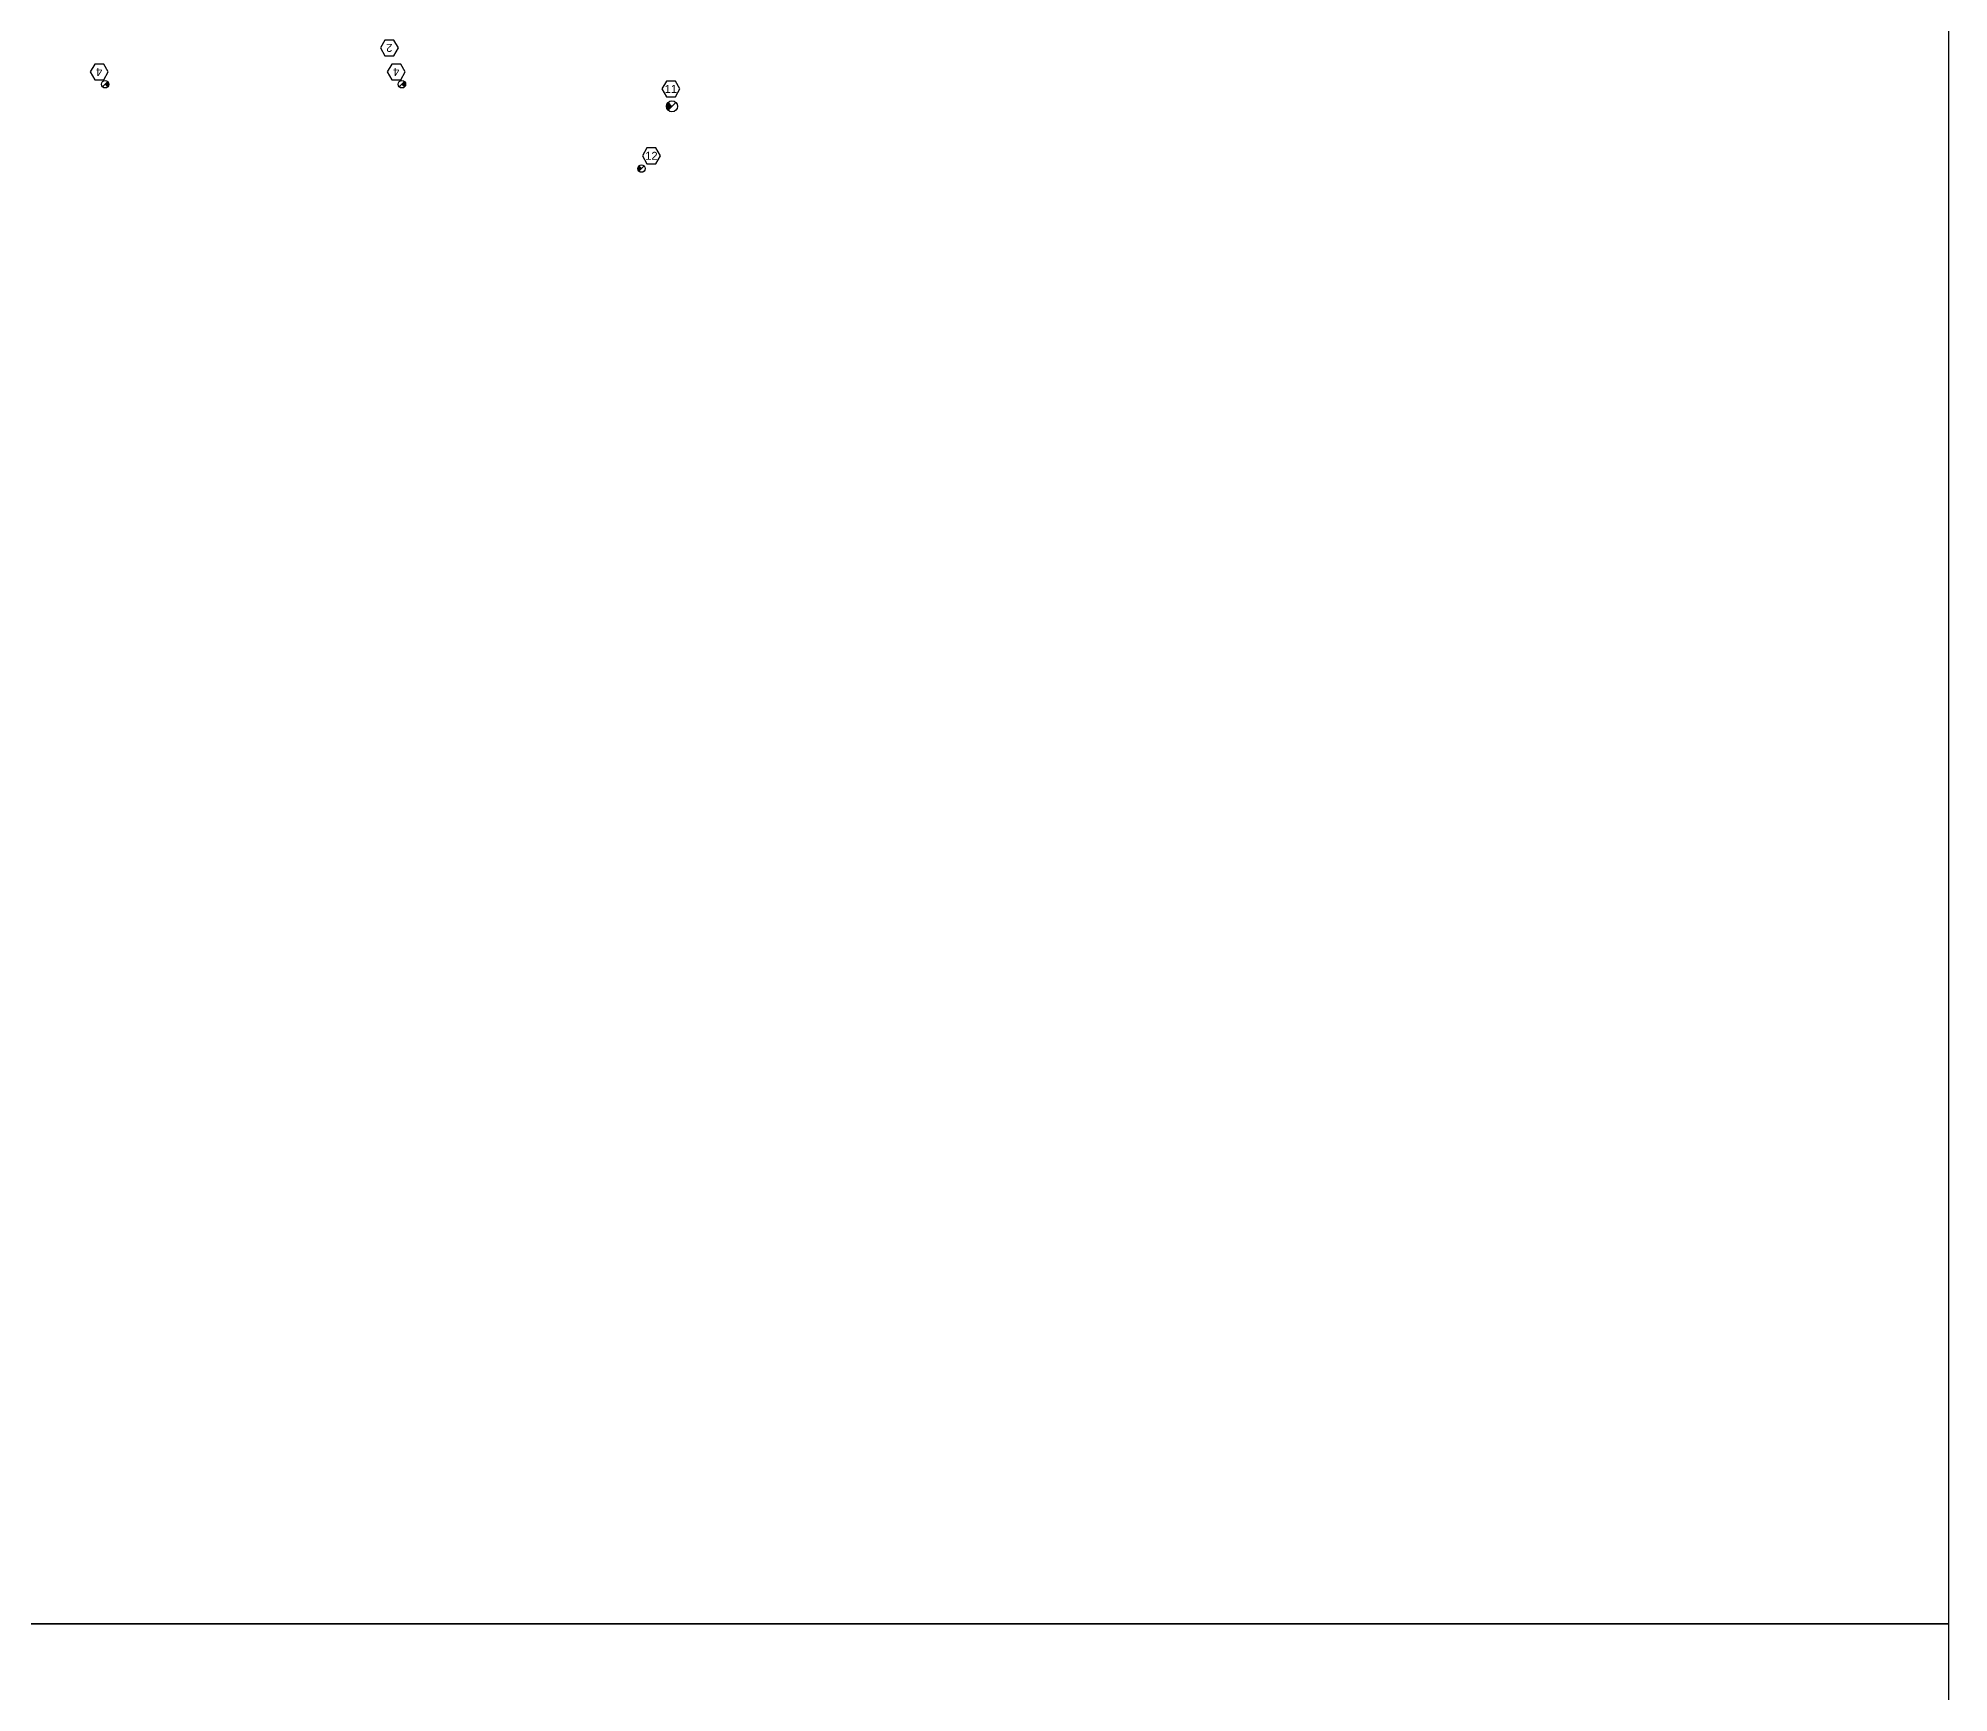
# Model space of a CAD drawing. Extents: x -1303 to 3769, y -1333 to 5867.
# Drawn here: x 1494 to 2514, y 4030 to 4913 of the extents above; entities that cross this region are included whole.
import ezdxf
from ezdxf.enums import TextEntityAlignment as Align

# ---------------------------------------------------------------- set-up
doc = ezdxf.new("R2010")
doc.units = 0
doc.header["$LTSCALE"] = 24
doc.header["$MEASUREMENT"] = 0
doc.layers.add('GEC_BKGD', color=8, linetype='Continuous')
doc.layers.add('M-ANNO-KEYNOTE', color=50, linetype='Continuous')
doc.layers.add('M-DUCT-EA', color=30, linetype='Continuous', lineweight=30)
doc.styles.add('ARC-TEXT', font='arial.ttf', dxfattribs={"width": 0.86, "height": 4.5})
doc.styles.add('Arial', font='arial.ttf')

# ---------------------------------------------------------------- blocks, each defined once
blk = doc.blocks.new('GE_MKN')
blk.add_lwpolyline([(-2.4, -4.2), (2.4, -4.2), (4.8, 0), (2.4, 4.2), (-2.4, 4.2), (-4.8, 0), (-2.4, -4.2)])
at = {"style": 'Arial'}
blk.add_attdef('NOTE', text='', height=4.27, dxfattribs=at).set_placement((0, 0), align=Align.MIDDLE_CENTER)
blk = doc.blocks.new('*U75')
blk.add_hatch(color=256).paths.add_polyline_path([(1.4, 1.4), (0, 0), (1.4, -1.4, 0.198912), (2, 0, 0.198912)])
for p, q in [((-1.4, -1.4), (1.4, 1.4)), ((1.4, -1.4), (0, 0))]:
    blk.add_line(p, q)
blk.add_circle((0, 0), 2)
blk = doc.blocks.new('*U38')
blk.add_hatch(color=256).paths.add_polyline_path([(2.1, 2.1), (0, 0), (2.1, -2.1, 0.198912), (3, 0, 0.198912)])
for p, q in [((-2.1, -2.1), (2.1, 2.1)), ((2.1, -2.1), (0, 0))]:
    blk.add_line(p, q)
blk.add_circle((0, 0), 3)

msp = doc.modelspace()

# ---------------------------------------------------------------- linework, layer by layer
at = {"layer": 'GEC_BKGD', "color": 4}
for points in [[(714.1, 5866.8), (714.1, 4066.8), (2514.1, 4066.8), (2514.1, 5866.8), (474.1, 5866.8), (474.1, 4066.8), (714.1, 4066.8)], [(714.1, 4066.8), (714.1, 2266.8), (2514.1, 2266.8), (2514.1, 4066.8), (474.1, 4066.8), (474.1, 2266.8), (714.1, 2266.8)]]:
    msp.add_lwpolyline(points, dxfattribs=at)

# ---------------------------------------------------------------- block references
at = {"layer": 'M-ANNO-KEYNOTE'}
ref = msp.add_blockref('GE_MKN', (1681.6, 4907.9), dxfattribs=dict(at, rotation=180))
ref.add_attrib('NOTE', '2', dxfattribs={"layer": '0', "height": 4.27, "rotation": 180, "style": 'ARC-TEXT', "width": 1.00018}).set_placement((1681.6, 4907.9), align=Align.MIDDLE_CENTER)
ref = msp.add_blockref('GE_MKN', (1526.7, 4895.1), dxfattribs=dict(at, rotation=180))
ref.add_attrib('NOTE', '4', dxfattribs={"layer": '0', "height": 4.27, "rotation": 180, "style": 'ARC-TEXT', "width": 1.00018}).set_placement((1526.7, 4895.1), align=Align.MIDDLE_CENTER)
ref = msp.add_blockref('GE_MKN', (1685.3, 4895.1), dxfattribs=dict(at, rotation=180))
ref.add_attrib('NOTE', '4', dxfattribs={"layer": '0', "height": 4.27, "rotation": 180, "style": 'ARC-TEXT', "width": 1.00018}).set_placement((1685.3, 4895.1), align=Align.MIDDLE_CENTER)
ref = msp.add_blockref('GE_MKN', (1831.9, 4886), dxfattribs=at)
ref.add_attrib('NOTE', '11', dxfattribs={"layer": '0', "height": 4.27, "style": 'ARC-TEXT', "width": 1.00018}).set_placement((1831.9, 4886), align=Align.MIDDLE_CENTER)
ref = msp.add_blockref('GE_MKN', (1821.5, 4850.3), dxfattribs=at)
ref.add_attrib('NOTE', '12', dxfattribs={"layer": '0', "height": 4.27, "style": 'ARC-TEXT', "width": 1.00018}).set_placement((1821.5, 4850.3), align=Align.MIDDLE_CENTER)
at = {"layer": 'M-DUCT-EA', "linetype": 'Continuous'}
for p in [(1529.9, 4888.5), (1688.3, 4888.5)]:
    msp.add_blockref('*U75', p, dxfattribs=at)
at = {"layer": 'M-DUCT-EA', "rotation": 180.0000000000029}
for name, p in [('*U38', (1832.5, 4876.7)), ('*U75', (1816.2, 4843.5))]:
    msp.add_blockref(name, p, dxfattribs=at)

doc.saveas('drawing.dxf')
